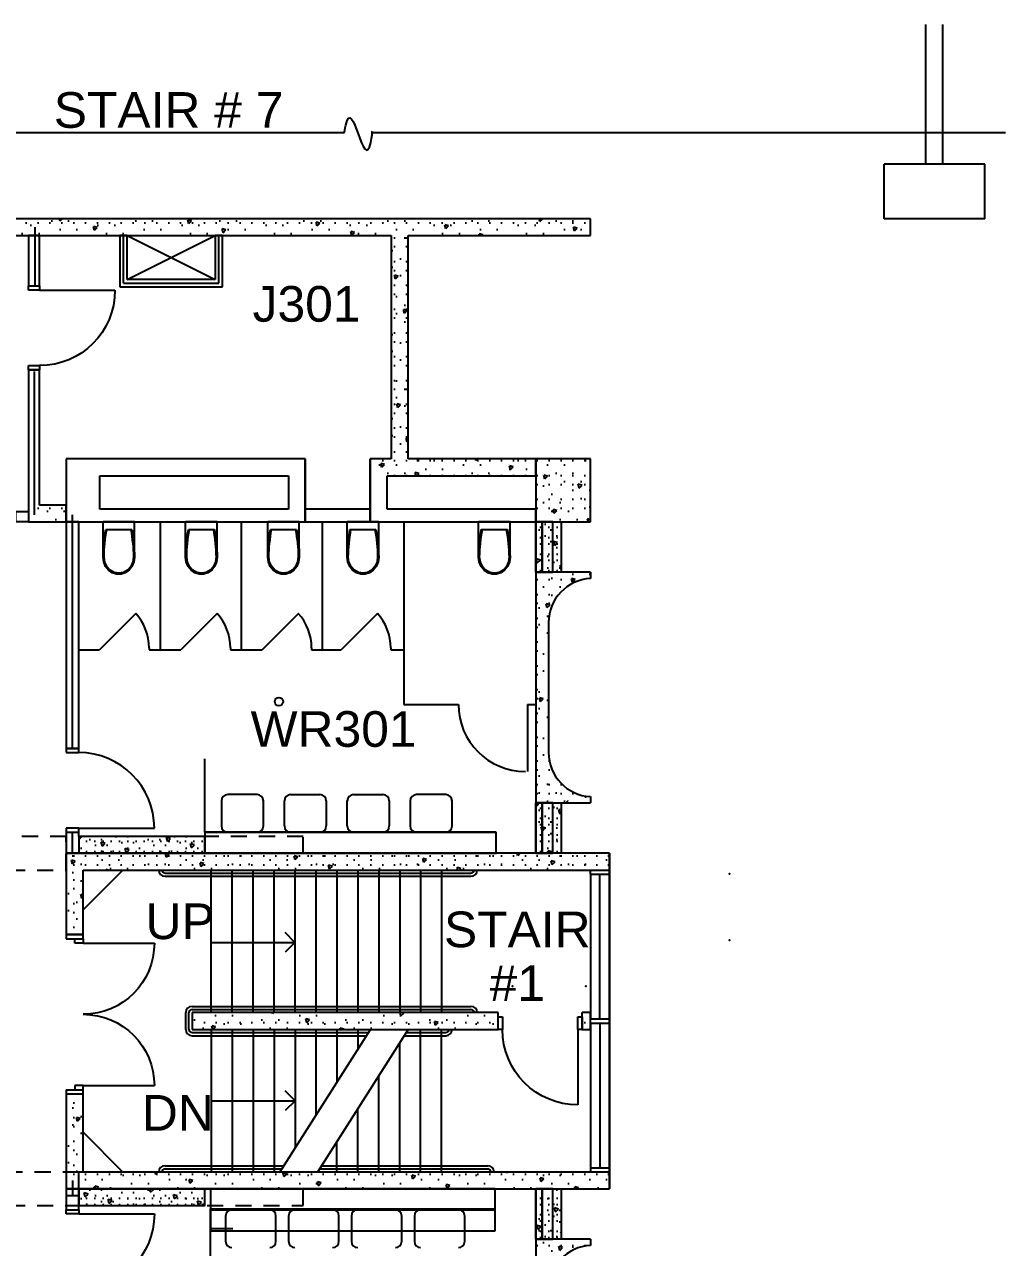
# Model space of a CAD drawing. Header units: inches. Extents: x -627 to 1726, y -404 to 1369.
# Drawn here: x 1258 to 1726, y 785 to 1369 of the extents above; entities that cross this region are included whole.
import ezdxf

# ---------------------------------------------------------------- set-up
doc = ezdxf.new("R2010")
doc.units = ezdxf.units.IN
doc.header["$MEASUREMENT"] = 0
doc.linetypes.add('DASHED 2', pattern=[13.44, 7.68, -5.76])
for name, color, linetype in [('A-DOOR', 4, 'Continuous'), ('A-FLOR-HRAL', 4, 'Continuous'), ('A-FLOR-STRS', 4, 'Continuous'), ('A-GLAZ', 3, 'Continuous'), ('A-PFLR-NOTE', 3, 'Continuous'), ('A-WALL', 5, 'Continuous'), ('A-WALL-EXIST', 7, 'Continuous'), ('A-WALL-JAMB', 6, 'Continuous'), ('A-WALL-OTLN', 6, 'Continuous'), ('A-WALL-PATT', 1, 'Continuous'), ('ArchiCAD', 7, 'Continuous'), ('P-PFIXT-NEW', 7, 'Continuous'), ('P-SANR-EQPM', 5, 'Continuous')]:
    doc.layers.add(name, color=color, linetype=linetype)
doc.styles.add('Arial', font='arial.ttf')
doc.linetypes.add('1 HR RATED', pattern='A,0,[1,BI-31.Shx,S=0.091429,R=0,X=0,Y=0],-14.4,0', length=14.4)
doc.linetypes.add('2 HR RATED', pattern='A,0,[2,BI-31.Shx,S=0.091429,R=0,X=0,Y=0],-14.4,0', length=14.4)
pattern_1 = [(45, (0, 0), (-14.4655, 14.4655), [1.9685, -9.84252]), (45, (-3.057, 11.409), (-14.4655, 14.4655), [1.9685, -9.84252]), (105, (0, 0), (19.76023, 5.29474), [1.9685, -9.84252]), (105, (8.352, 8.352), (19.76023, 5.29474), [1.9685, -9.84252]), (165, (1.392, 1.392), (5.29474, 19.76023), [1.9685, -9.84252]), (165, (9.744, 9.744), (5.29474, 19.76023), [1.9685, -9.84252]), (45, (-1.392, 1.392), (-2.783885, 2.783885), [0, -3.937008, 0, -5.905512]), (90, (-3e-16, 2.784), (-3.937008, 0), [0, -2.952756, 0, -4.92126])]
pattern_2 = [(45, (0, 0), (-20.8303, 20.8303), [1.84252, -15.16535]), (45, (-4.402, 16.428), (-20.8303, 20.8303), [1.84252, -15.16535]), (105, (0, 0), (28.45473, 7.6244), [1.84252, -15.16535]), (105, (12.026, 12.026), (28.45473, 7.6244), [1.84252, -15.16535]), (165, (1.303, 1.303), (7.6244, 28.45473), [1.84252, -15.16535]), (165, (13.33, 13.33), (7.6244, 28.45473), [1.84252, -15.16535]), (45, (-2.0044, 2.0044), (-4.008794, 4.008794), [0, -5.669291, 0, -8.503937]), (90, (-3e-16, 4.009), (-5.669291, 0), [0, -4.251969, 0, -7.086614])]

# ---------------------------------------------------------------- blocks, each defined once
blk = doc.blocks.new('D1 Metal_199')
at = {"color": 0, "linetype": 'ByBlock'}
for p, q in [((18, 0), (18, 36)), ((-18, 0), (-20, 0)), ((-20, 0), (-20, -5.25)), ((-18, -5.25), (-18, 0)), ((20, 0), (18, 0)), ((18, 0), (18, -5.25)), ((20, -5.25), (20, 0)), ((-20, -5.25), (-18, -5.25)), ((18, -5.25), (20, -5.25))]:
    blk.add_line(p, q, dxfattribs=at)
blk.add_arc((18, 0), 36, 90, 180, dxfattribs=at)
blk = doc.blocks.new('WC 1 Symb_1088')
at = {"layer": 'P-PFIXT-NEW', "color": 0, "linetype": 'ByBlock'}
for p, q in [((0, 0), (0, 15)), ((16.8, 15), (0, 15)), ((3.67, 13.71), (3.67, 1.29)), ((16.8, 0), (0, 0))]:
    blk.add_line(p, q, dxfattribs=at)
for points in [[(16.8, 15), (15.15, 14.96), (13.49, 14.89), (11.85, 14.78), (10.2, 14.64), (8.56, 14.46), (6.92, 14.24), (5.29, 13.99), (3.67, 13.71)], [(16.81, 14.51), (15.15, 14.47), (13.5, 14.4), (11.85, 14.29), (10.2, 14.15), (8.56, 13.96), (6.92, 13.75), (5.29, 13.5), (3.67, 13.21)], [(16.68, 0.49), (19.07, 0.8), (21.23, 1.78), (22.95, 3.32), (24.07, 5.27), (24.47, 7.45), (24.11, 9.63), (23.02, 11.6), (21.32, 13.16), (19.18, 14.17), (16.8, 14.51)], [(16.8, 0), (19.11, 0.3), (21.23, 1.19), (23, 2.59), (24.26, 4.38), (24.92, 6.43), (24.92, 8.57), (24.26, 10.62), (23, 12.41), (21.23, 13.81), (19.11, 14.7), (16.8, 15)], [(3.67, 1.79), (5.29, 1.5), (6.92, 1.25), (8.56, 1.04), (10.2, 0.85), (11.85, 0.71), (13.5, 0.6), (15.15, 0.53), (16.81, 0.49)], [(3.67, 1.29), (5.29, 1.01), (6.92, 0.76), (8.56, 0.54), (10.2, 0.36), (11.85, 0.22), (13.49, 0.11), (15.15, 0.04), (16.8, 0)]]:
    blk.add_lwpolyline(points, dxfattribs=at)
blk = doc.blocks.new('D2 Metal_74')
at = {"color": 0, "linetype": 'ByBlock'}
for p, q in [((-34, 0), (-34, 34)), ((34, 0), (34, 34)), ((-36, 0), (-34, 0)), ((-36, -4), (-36, 0)), ((-34, 0), (-34, -4)), ((36, 0), (34, 0)), ((34, 0), (34, -4)), ((36, -4), (36, 0)), ((-34, -4), (-36, -4)), ((34, -4), (36, -4))]:
    blk.add_line(p, q, dxfattribs=at)
for centre, start, end in [((-34, 0), 0, 90), ((34, 0), 90, 180)]:
    blk.add_arc(centre, 34, start, end, dxfattribs=at)
blk = doc.blocks.new('D1 Metal_211')
at = {"color": 0, "linetype": 'ByBlock'}
for p, q in [((18, 0), (18, 36)), ((-18, 0), (-20, 0)), ((-20, 0), (-20, -6)), ((-18, -6), (-18, 0)), ((20, 0), (18, 0)), ((18, 0), (18, -6)), ((20, -6), (20, 0)), ((-20, -6), (-18, -6)), ((18, -6), (20, -6))]:
    blk.add_line(p, q, dxfattribs=at)
blk.add_arc((18, 0), 36, 90, 180, dxfattribs=at)
blk = doc.blocks.new('D1 Metal_388')
at = {"color": 0, "linetype": 'ByBlock'}
for p, q in [((18, 0), (18, 36)), ((-18, 0), (-20, 0)), ((-20, 0), (-20, -6)), ((-18, -6), (-18, 0)), ((20, 0), (18, 0)), ((18, 0), (18, -6)), ((20, -6), (20, 0)), ((-20, -6), (-18, -6)), ((18, -6), (20, -6))]:
    blk.add_line(p, q, dxfattribs=at)
blk.add_arc((18, 0), 36, 90, 180, dxfattribs=at)
blk = doc.blocks.new('D1 Metal_389')
at = {"color": 0, "linetype": 'ByBlock'}
for p, q in [((18, 0), (18, 36)), ((-18, 0), (-20, 0)), ((-20, 0), (-20, -6)), ((-18, -6), (-18, 0)), ((20, 0), (18, 0)), ((18, 0), (18, -6)), ((20, -6), (20, 0)), ((-20, -6), (-18, -6)), ((18, -6), (20, -6))]:
    blk.add_line(p, q, dxfattribs=at)
blk.add_arc((18, 0), 36, 90, 180, dxfattribs=at)

msp = doc.modelspace()

# ---------------------------------------------------------------- hatches: boundary and pattern name
at = {"layer": 'A-WALL-PATT'}
h = msp.add_hatch(dxfattribs=at)
h.set_pattern_fill('LIGHTWEIGHT_CONCRETE', color=256, style=0, pattern_type=2)
h.set_pattern_definition(pattern_2)
h.paths.add_polyline_path([(1225.75, 1275.84), (1225.75, 1267.84), (1527.75, 1267.84), (1527.75, 1275.84)], flags=0)
h = msp.add_hatch(dxfattribs=at)
h.set_pattern_fill('LIGHTWEIGHT_CONCRETE', color=256, style=0, pattern_type=2)
h.set_pattern_definition(pattern_2)
h.paths.add_polyline_path([(1432.75, 1267.84), (1432.75, 1161.34), (1440.75, 1161.34), (1440.75, 1267.84)], flags=0)
h = msp.add_hatch(dxfattribs=at)
h.set_pattern_fill('LIGHTWEIGHT_CONCRETE', color=256, style=0, pattern_type=2)
h.set_pattern_definition(pattern_2)
h.paths.add_polyline_path([(1430.75, 1153.34), (1501.75, 1153.34), (1501.75, 1161.34), (1422.75, 1161.34)], flags=0)
h = msp.add_hatch(dxfattribs=at)
h.set_pattern_fill('LIGHTWEIGHT_CONCRETE', color=256, style=0, pattern_type=2)
h.set_pattern_definition(pattern_2)
h.paths.add_polyline_path([(1527.75, 1131.34), (1527.75, 1161.34), (1501.75, 1161.34), (1501.75, 1131.34)], flags=0)
h = msp.add_hatch(dxfattribs=at)
h.set_pattern_fill('LIGHTWEIGHT_CONCRETE', color=256, style=0, pattern_type=2)
h.set_pattern_definition(pattern_2)
h.paths.add_polyline_path([(1259.73, 1131.34), (1277.75, 1131.34), (1277.75, 1139.34), (1264.98, 1139.34)], flags=0)
h = msp.add_hatch(dxfattribs=at)
h.set_pattern_fill('STRUCTURAL_CONCRETE', color=256, style=0, pattern_type=2)
h.set_pattern_definition(pattern_1)
h.paths.add_polyline_path([(1513.75, 1131.34), (1513.75, 1107.34), (1501.75, 1107.34), (1501.75, 1131.34)], flags=0)
h = msp.add_hatch(dxfattribs=at)
h.set_pattern_fill('LIGHTWEIGHT_CONCRETE', color=256, style=0, pattern_type=2)
h.set_pattern_definition(pattern_2)
h.paths.add_polyline_path([(1527.75, 1000.37), (1527.75, 998.05), (1501.75, 998.05), (1501.75, 1107.34), (1527.75, 1107.34), (1527.75, 1104.32, 0.400329), (1507.75, 1083.34), (1507.75, 1021.34, 0.400329)], flags=0)
h = msp.add_hatch(dxfattribs=at)
h.set_pattern_fill('STRUCTURAL_CONCRETE', color=256, style=0, pattern_type=2)
h.set_pattern_definition(pattern_1)
h.paths.add_polyline_path([(1513.75, 997.34), (1513.75, 973.34), (1501.75, 973.34), (1501.75, 997.34)], flags=0)
h = msp.add_hatch(dxfattribs=at)
h.set_pattern_fill('STRUCTURAL_CONCRETE', color=256, style=0, pattern_type=2)
h.set_pattern_definition(pattern_1)
h.paths.add_polyline_path([(1283.75, 973.34), (1343.75, 973.34), (1343.75, 981.34), (1283.75, 981.34)], flags=0)
h = msp.add_hatch(dxfattribs=at)
h.set_pattern_fill('LIGHTWEIGHT_CONCRETE', color=256, style=0, pattern_type=2)
h.set_pattern_definition(pattern_2)
h.paths.add_polyline_path([(1285.75, 965.34), (1536.75, 965.34), (1536.75, 973.34), (1277.75, 973.34)], flags=0)
h = msp.add_hatch(dxfattribs=at)
h.set_pattern_fill('LIGHTWEIGHT_CONCRETE', color=256, style=0, pattern_type=2)
h.set_pattern_definition(pattern_2)
h.paths.add_polyline_path([(1285.75, 934.54), (1285.75, 965.34), (1277.75, 973.34), (1277.75, 934.54)], flags=0)
h = msp.add_hatch(dxfattribs=at)
h.set_pattern_fill('LIGHTWEIGHT_CONCRETE', color=256, style=0, pattern_type=2)
h.set_pattern_definition(pattern_2)
h.paths.add_polyline_path([(1337.75, 897.35), (1337.75, 889.35), (1483.75, 889.35), (1483.75, 897.35)], flags=0)
h = msp.add_hatch(dxfattribs=at)
h.set_pattern_fill('LIGHTWEIGHT_CONCRETE', color=256, style=0, pattern_type=2)
h.set_pattern_definition(pattern_2)
h.paths.add_polyline_path([(1523.75, 897.35), (1523.75, 889.35), (1527.75, 889.35), (1527.75, 897.35)], flags=0)
h = msp.add_hatch(dxfattribs=at)
h.set_pattern_fill('LIGHTWEIGHT_CONCRETE', color=256, style=0, pattern_type=2)
h.set_pattern_definition(pattern_2)
h.paths.add_polyline_path([(1277.75, 858.54), (1277.75, 813.34), (1285.75, 821.34), (1285.75, 858.54)], flags=0)
h = msp.add_hatch(dxfattribs=at)
h.set_pattern_fill('LIGHTWEIGHT_CONCRETE', color=256, style=0, pattern_type=2)
h.set_pattern_definition(pattern_2)
h.paths.add_polyline_path([(1277.75, 813.34), (1536.75, 813.34), (1536.75, 821.34), (1285.75, 821.34)], flags=0)
h = msp.add_hatch(dxfattribs=at)
h.set_pattern_fill('STRUCTURAL_CONCRETE', color=256, style=0, pattern_type=2)
h.set_pattern_definition(pattern_1)
h.paths.add_polyline_path([(1283.75, 805.34), (1343.75, 805.34), (1343.75, 813.34), (1283.75, 813.34)], flags=0)
h = msp.add_hatch(dxfattribs=at)
h.set_pattern_fill('STRUCTURAL_CONCRETE', color=256, style=0, pattern_type=2)
h.set_pattern_definition(pattern_1)
h.paths.add_polyline_path([(1513.75, 813.34), (1513.75, 789.34), (1501.75, 789.34), (1501.75, 813.34)], flags=0)
h = msp.add_hatch(dxfattribs=at)
h.set_pattern_fill('LIGHTWEIGHT_CONCRETE', color=256, style=0, pattern_type=2)
h.set_pattern_definition(pattern_2)
h.paths.add_polyline_path([(1527.75, 682.37), (1527.75, 679.34), (1501.75, 679.34), (1501.75, 789.34), (1527.75, 789.34), (1527.75, 786.32, 0.400329), (1507.75, 765.34), (1507.75, 703.34, 0.400329)], flags=0)

# ---------------------------------------------------------------- linework, layer by layer
at = {"linetype": 'Continuous'}
for p, q in [((1687.75, 1301.84), (1687.75, 1368.52)), ((1695.75, 1301.84), (1695.75, 1368.52)), ((1020.96, 1317.05), (1410.45, 1317.05)), ((1423.73, 1317.05), (1725.7, 1317.05)), ((1715.75, 1301.84), (1667.75, 1301.84)), ((1667.75, 1275.84), (1667.75, 1301.84)), ((1715.75, 1275.84), (1715.75, 1301.84)), ((1715.75, 1275.84), (1667.75, 1275.84)), ((1306.75, 1246.84), (1348.75, 1267.84)), ((1306.75, 1267.84), (1348.75, 1246.84))]:
    msp.add_line(p, q, dxfattribs=at)
msp.add_open_spline([(1410.45, 1317.05), (1410.45, 1317.05), (1410.66, 1318.77), (1411.03, 1320.47), (1414.33, 1335.54), (1419.62, 1297.08), (1422.96, 1312.19), (1423.55, 1314.88), (1423.73, 1317.63), (1423.73, 1317.63)], degree=3, knots=[0, 0, 0, 0, 1, 1, 1, 2, 2, 2, 3, 3, 3, 3], dxfattribs=at)
at = {"layer": 'A-DOOR', "linetype": 'Continuous'}
for p, q in [((1285.75, 934.54), (1277.75, 934.54)), ((1277.75, 934.54), (1277.75, 932.54)), ((1285.75, 932.54), (1285.75, 934.54)), ((1277.75, 932.54), (1285.75, 932.54)), ((1277.75, 860.54), (1285.75, 860.54)), ((1277.75, 860.54), (1277.75, 858.54)), ((1285.75, 858.54), (1285.75, 860.54))]:
    msp.add_line(p, q, dxfattribs=at)
at = {"layer": 'A-FLOR-HRAL', "linetype": 'Continuous'}
for p, q in [((1324.84, 963.84), (1470.75, 963.84)), ((1324.84, 962.34), (1470.75, 962.34)), ((1337.75, 900.35), (1470.75, 900.35)), ((1337.75, 898.85), (1470.75, 898.85)), ((1334.75, 889.35), (1334.75, 897.35)), ((1336.25, 889.35), (1336.25, 897.35)), ((1337.75, 887.85), (1421.89, 887.85)), ((1439.89, 887.85), (1458.75, 887.85)), ((1337.75, 886.35), (1420.93, 886.35)), ((1438.93, 886.35), (1458.75, 886.35)), ((1324.84, 824.34), (1381.47, 824.34)), ((1324.84, 822.84), (1380.52, 822.84)), ((1398.52, 822.84), (1478.75, 822.84)), ((1399.47, 824.34), (1478.75, 824.34))]:
    msp.add_line(p, q, dxfattribs=at)
for centre, radius, start, end in [((1324.84, 965.35), 3, 180, 270), ((1324.84, 965.35), 1.5, 180, 270), ((1470.75, 965.35), 3, 270, 0), ((1470.75, 965.35), 1.5, 270, 0), ((1337.75, 897.35), 3, 90, 180), ((1337.75, 897.35), 1.5, 90, 180), ((1470.75, 897.35), 3, 0, 90), ((1470.75, 897.35), 1.5, 0, 90), ((1337.75, 889.35), 3, 180, 270), ((1337.75, 889.35), 1.5, 180, 270), ((1458.75, 889.35), 1.5, 270, 0), ((1458.75, 889.35), 3, 270, 0), ((1324.84, 821.34), 3, 90, 180), ((1324.84, 821.34), 1.5, 90, 180), ((1478.75, 821.34), 3, 0, 90), ((1478.75, 821.34), 1.5, 0, 90)]:
    msp.add_arc(centre, radius, start, end, dxfattribs=at)
at = {"layer": 'A-FLOR-STRS', "linetype": 'Continuous'}
for p, q in [((1346.75, 965.34), (1346.75, 897.35)), ((1356.75, 965.34), (1356.75, 897.35)), ((1366.75, 965.34), (1366.75, 897.35)), ((1376.75, 965.34), (1376.75, 897.35)), ((1386.75, 965.34), (1386.75, 897.35)), ((1396.75, 965.34), (1396.75, 897.35)), ((1406.75, 965.34), (1406.75, 897.35)), ((1416.75, 965.34), (1416.75, 897.35)), ((1426.75, 965.34), (1426.75, 897.35)), ((1436.75, 965.34), (1436.75, 897.35)), ((1446.75, 965.34), (1446.75, 897.35)), ((1456.75, 965.34), (1456.75, 897.35)), ((1346.84, 889.35), (1346.84, 821.34)), ((1356.84, 889.35), (1356.84, 821.34)), ((1366.84, 889.35), (1366.84, 821.34)), ((1376.84, 889.35), (1376.84, 821.34)), ((1379.56, 821.34), (1422.84, 889.35)), ((1386.84, 889.35), (1386.84, 832.78)), ((1396.84, 889.35), (1396.84, 848.49)), ((1440.84, 889.35), (1397.56, 821.34)), ((1406.84, 889.35), (1406.84, 864.21)), ((1416.84, 889.35), (1416.84, 879.92)), ((1446.75, 821.34), (1446.75, 889.35)), ((1456.75, 821.34), (1456.75, 889.35)), ((1436.75, 821.34), (1436.75, 882.92)), ((1426.75, 821.34), (1426.75, 867.21)), ((1416.75, 821.34), (1416.75, 851.49)), ((1406.75, 821.34), (1406.75, 835.78))]:
    msp.add_line(p, q, dxfattribs=at)
at = {"layer": 'A-GLAZ', "linetype": 'Continuous'}
for p, q in [((1527.75, 963.34), (1527.75, 894.34)), ((1532.25, 894.34), (1532.25, 963.34)), ((1527.75, 892.34), (1527.75, 823.34)), ((1532.25, 892.34), (1532.25, 823.34))]:
    msp.add_line(p, q, dxfattribs=at)
at = {"layer": 'A-GLAZ'}
for p, q in [((1536.75, 894.34), (1536.75, 963.34)), ((1536.75, 823.34), (1536.75, 892.34))]:
    msp.add_line(p, q, dxfattribs=at)
at = {"layer": 'A-PFLR-NOTE', "linetype": 'Continuous'}
for p, q in [((1386.75, 930.84), (1382.08, 935.51)), ((1346.75, 930.84), (1386.75, 930.84)), ((1386.75, 930.84), (1382.08, 926.18)), ((1386.84, 855.34), (1382.17, 860.01)), ((1346.75, 855.34), (1386.84, 855.34)), ((1386.84, 855.34), (1382.17, 850.68))]:
    msp.add_line(p, q, dxfattribs=at)
at = {"layer": 'A-WALL', "linetype": 'Continuous'}
for p, q in [((1527.75, 1275.84), (1225.75, 1275.84)), ((1527.75, 1267.84), (1527.75, 1275.84)), ((1225.75, 1267.84), (1432.75, 1267.84)), ((1259.73, 1267.84), (1259.73, 1243.84)), ((1264.98, 1243.84), (1264.98, 1267.84)), ((1303.25, 1267.84), (1303.25, 1243.34)), ((1306.75, 1246.84), (1306.75, 1267.84)), ((1348.75, 1267.84), (1348.75, 1246.84)), ((1352.25, 1243.34), (1352.25, 1267.84)), ((1432.75, 1267.84), (1432.75, 1161.34)), ((1440.75, 1161.34), (1440.75, 1267.84)), ((1440.75, 1267.84), (1527.75, 1267.84)), ((1259.73, 1243.84), (1264.98, 1243.84)), ((1303.25, 1243.34), (1352.25, 1243.34)), ((1348.75, 1246.84), (1306.75, 1246.84)), ((1259.73, 1203.84), (1264.98, 1203.84)), ((1259.73, 1203.84), (1259.73, 1131.34)), ((1264.98, 1139.34), (1264.98, 1203.84)), ((1293.75, 1161.34), (1277.75, 1161.34)), ((1277.75, 1161.34), (1277.75, 1131.34)), ((1391.75, 1161.34), (1293.75, 1161.34)), ((1391.75, 1131.34), (1391.75, 1161.34)), ((1391.75, 1161.34), (1391.75, 1131.34)), ((1422.75, 1161.34), (1422.75, 1131.34)), ((1432.75, 1161.34), (1422.75, 1161.34)), ((1422.75, 1131.34), (1422.75, 1161.34)), ((1501.75, 1161.34), (1440.75, 1161.34)), ((1501.75, 1153.34), (1501.75, 1161.34)), ((1527.75, 1161.34), (1501.75, 1161.34)), ((1501.75, 1161.34), (1501.75, 1131.34)), ((1527.75, 1131.34), (1527.75, 1161.34)), ((1293.75, 1137.34), (1293.75, 1153.34)), ((1293.75, 1153.34), (1383.75, 1153.34)), ((1383.75, 1153.34), (1383.75, 1137.34)), ((1430.75, 1137.34), (1430.75, 1153.34)), ((1430.75, 1153.34), (1501.75, 1153.34)), ((1277.75, 1139.34), (1264.98, 1139.34)), ((1277.75, 1131.34), (1277.75, 1139.34)), ((1383.75, 1137.34), (1293.75, 1137.34)), ((1422.75, 1137.34), (1391.75, 1137.34)), ((1391.75, 1137.34), (1391.75, 1131.34)), ((1422.75, 1131.34), (1422.75, 1137.34)), ((1501.75, 1137.34), (1430.75, 1137.34)), ((1501.75, 1131.34), (1501.75, 1137.34)), ((1259.73, 1131.34), (1277.75, 1131.34)), ((1277.75, 1131.34), (1391.75, 1131.34)), ((1283.75, 1131.34), (1277.75, 1131.34)), ((1277.75, 1131.34), (1277.75, 1023.34)), ((1283.75, 1131.34), (1501.75, 1131.34)), ((1283.75, 1023.34), (1283.75, 1131.34)), ((1391.75, 1131.34), (1422.75, 1131.34)), ((1422.75, 1131.34), (1501.75, 1131.34)), ((1501.75, 1131.34), (1527.75, 1131.34)), ((1504.75, 1131.34), (1501.75, 1131.34)), ((1501.75, 1131.34), (1501.75, 1107.34)), ((1504.75, 1107.34), (1504.75, 1131.34)), ((1509.75, 1131.34), (1504.75, 1131.34)), ((1504.75, 1131.34), (1504.75, 1107.34)), ((1509.75, 1107.34), (1509.75, 1131.34)), ((1501.75, 1107.34), (1504.75, 1107.34)), ((1501.75, 1107.34), (1501.75, 997.34)), ((1527.75, 1107.34), (1501.75, 1107.34)), ((1504.75, 1107.34), (1509.75, 1107.34)), ((1527.75, 1107.34), (1527.75, 1104.32)), ((1507.75, 1083.34), (1507.75, 1021.34)), ((1277.75, 1023.34), (1283.75, 1023.34)), ((1283.75, 1023.34), (1277.75, 1023.34)), ((1504.75, 997.34), (1501.75, 997.34)), ((1501.75, 997.34), (1501.75, 973.34)), ((1501.75, 997.34), (1527.75, 997.34)), ((1504.75, 973.34), (1504.75, 997.34)), ((1509.75, 997.34), (1504.75, 997.34)), ((1504.75, 997.34), (1504.75, 973.34)), ((1509.75, 973.34), (1509.75, 997.34)), ((1527.75, 1000.37), (1527.75, 997.34)), ((1277.75, 983.34), (1283.75, 983.34)), ((1277.75, 983.34), (1277.75, 973.34)), ((1283.75, 981.34), (1283.75, 983.34)), ((1482.75, 983.34), (1343.75, 983.34)), ((1343.75, 983.34), (1343.75, 973.34)), ((1482.75, 973.34), (1482.75, 983.34)), ((1536.75, 973.34), (1277.75, 973.34)), ((1277.75, 973.34), (1277.75, 934.54)), ((1343.75, 973.34), (1482.75, 973.34)), ((1501.75, 973.34), (1504.75, 973.34)), ((1504.75, 973.34), (1509.75, 973.34)), ((1536.75, 973.34), (1536.75, 813.34)), ((1285.75, 965.34), (1536.75, 965.34)), ((1285.75, 934.54), (1285.75, 965.34)), ((1285.75, 946.34), (1304.75, 965.34)), ((1277.75, 934.54), (1285.75, 934.54)), ((1483.75, 897.35), (1337.75, 897.35)), ((1483.75, 889.35), (1483.75, 897.35)), ((1523.75, 889.35), (1523.75, 897.35)), ((1527.75, 897.35), (1523.75, 897.35)), ((1337.75, 889.35), (1483.75, 889.35)), ((1523.75, 889.35), (1527.75, 889.35)), ((1277.75, 858.54), (1277.75, 813.34)), ((1285.75, 858.54), (1277.75, 858.54)), ((1285.75, 821.34), (1285.75, 858.54)), ((1285.75, 840.34), (1304.75, 821.34)), ((1283.75, 803.34), (1283.75, 821.34)), ((1536.75, 821.34), (1285.75, 821.34)), ((1536.75, 813.34), (1536.75, 821.34)), ((1277.75, 813.34), (1277.75, 810.19)), ((1277.75, 813.34), (1536.75, 813.34)), ((1283.75, 813.34), (1277.75, 813.34)), ((1277.75, 813.34), (1277.75, 810.19)), ((1346.53, 813.34), (1346.53, 803.34)), ((1482.25, 803.34), (1482.25, 813.34)), ((1501.75, 813.34), (1501.75, 789.34)), ((1504.75, 813.34), (1501.75, 813.34)), ((1504.75, 813.34), (1504.75, 789.34)), ((1509.75, 813.34), (1504.75, 813.34)), ((1509.75, 789.34), (1509.75, 813.34)), ((1277.75, 810.19), (1283.75, 810.19)), ((1277.75, 810.19), (1283.75, 810.19)), ((1277.75, 805.34), (1277.75, 803.34)), ((1346.53, 803.84), (1482.25, 803.84)), ((1482.25, 803.34), (1346.53, 803.34)), ((1346.53, 803.34), (1482.25, 803.34)), ((1482.25, 793.34), (1482.25, 803.34)), ((1527.75, 789.34), (1501.75, 789.34)), ((1501.75, 789.34), (1501.75, 679.34)), ((1527.75, 789.34), (1527.75, 786.32))]:
    msp.add_line(p, q, dxfattribs=at)
at = {"layer": 'A-WALL', "linetype": 'DASHED 2'}
for p, q in [((1277.75, 973.34), (1390.75, 973.34)), ((1390.75, 813.34), (1277.75, 813.34)), ((1277.75, 813.34), (1277.75, 805.34))]:
    msp.add_line(p, q, dxfattribs=at)
at = {"layer": 'A-WALL', "linetype": 'Continuous'}
msp.add_lwpolyline([(1259.73, 1131.34), (1253.73, 1131.34), (1253.73, 1136.34), (1259.73, 1136.34)], dxfattribs=at)
for points in [[(1513.75, 1131.34), (1513.75, 1107.34), (1501.75, 1107.34), (1501.75, 1131.34)], [(1513.75, 997.34), (1513.75, 973.34), (1501.75, 973.34), (1501.75, 997.34)], [(1283.75, 973.34), (1343.75, 973.34), (1343.75, 981.34), (1283.75, 981.34)], [(1283.75, 805.34), (1343.75, 805.34), (1343.75, 813.34), (1283.75, 813.34)], [(1513.75, 813.34), (1513.75, 789.34), (1501.75, 789.34), (1501.75, 813.34)]]:
    msp.add_lwpolyline(points, close=True, dxfattribs=at)
for centre, start, end in [((1528.75, 1083.34), 92.7294, 180), ((1528.75, 1021.34), 180, 267.2706), ((1528.75, 765.34), 92.7294, 180)]:
    msp.add_arc(centre, 21, start, end, dxfattribs=at)
at = {"layer": 'A-WALL-EXIST', "linetype": 'Continuous'}
for p, q in [((1264.98, 1267.84), (1259.73, 1267.84)), ((1306.75, 1267.84), (1303.25, 1267.84)), ((1352.25, 1267.84), (1348.75, 1267.84)), ((1536.75, 965.34), (1536.75, 973.34)), ((1337.75, 897.35), (1337.75, 889.35)), ((1527.75, 894.34), (1527.75, 897.35)), ((1527.75, 889.35), (1527.75, 892.34)), ((1283.75, 813.34), (1277.75, 813.34)), ((1283.75, 810.19), (1283.75, 813.34)), ((1283.75, 810.19), (1283.75, 813.34)), ((1482.25, 813.34), (1346.53, 813.34)), ((1504.75, 789.34), (1504.75, 813.34)), ((1277.75, 803.34), (1283.75, 803.34)), ((1501.75, 789.34), (1504.75, 789.34)), ((1504.75, 789.34), (1509.75, 789.34))]:
    msp.add_line(p, q, dxfattribs=at)
at = {"layer": 'A-WALL-JAMB'}
for p, q in [((1527.75, 963.34), (1527.75, 965.34)), ((1536.75, 963.34), (1536.75, 965.34)), ((1527.75, 892.34), (1527.75, 894.34)), ((1536.75, 892.34), (1536.75, 894.34)), ((1527.75, 823.34), (1527.75, 821.34)), ((1536.75, 821.34), (1536.75, 823.34))]:
    msp.add_line(p, q, dxfattribs=at)
at = {"layer": 'A-WALL-JAMB', "linetype": 'Continuous'}
for p, q in [((1527.75, 963.34), (1536.75, 963.34)), ((1527.75, 894.34), (1536.75, 894.34)), ((1527.75, 892.34), (1536.75, 892.34)), ((1527.75, 823.34), (1536.75, 823.34))]:
    msp.add_line(p, q, dxfattribs=at)
at = {"layer": 'A-WALL-OTLN', "linetype": 'DASHED 2'}
for p, q in [((1277.75, 981.34), (1169.75, 981.34)), ((1277.75, 965.34), (1277.75, 981.34)), ((1390.75, 981.34), (1283.75, 981.34)), ((1390.75, 973.34), (1390.75, 981.34)), ((1169.75, 965.34), (1277.75, 965.34)), ((1283.75, 821.34), (1169.75, 821.34)), ((1390.75, 805.34), (1390.75, 813.34)), ((1169.75, 805.34), (1277.75, 805.34)), ((1277.75, 805.34), (1390.75, 805.34))]:
    msp.add_line(p, q, dxfattribs=at)
at = {"layer": 'A-WALL-PATT', "linetype": '1 HR RATED'}
for p, q in [((1262.89, 1243.84), (1262.89, 1271.84)), ((1262.48, 1203.01), (1262.48, 1134.74)), ((1280.75, 1023.34), (1280.75, 1134.74)), ((1280.75, 973.34), (1280.75, 983.34)), ((1285.75, 821.34), (1277.75, 821.34)), ((1280.85, 810.19), (1280.85, 817.34))]:
    msp.add_line(p, q, dxfattribs=at)
at = {"layer": 'A-WALL-PATT', "linetype": '2 HR RATED'}
for p, q in [((1305, 1245.09), (1305, 1267.84)), ((1350.5, 1245.09), (1350.5, 1267.84)), ((1305, 1245.09), (1350.5, 1245.09))]:
    msp.add_line(p, q, dxfattribs=at)
at = {"layer": 'ArchiCAD'}
for p in [(1594.04, 963.54), (1594.04, 931.9), (1490.5, 909.91), (1525.47, 909.91)]:
    msp.add_point(p, dxfattribs=at)
at = {"layer": 'P-PFIXT-NEW', "linetype": 'Continuous'}
for p, q in [((1354.75, 983.34), (1368.75, 983.34)), ((1398.75, 983.34), (1384.75, 983.34)), ((1428.75, 983.34), (1414.75, 983.34)), ((1444.75, 983.34), (1458.75, 983.34)), ((1374.75, 803.34), (1356.75, 803.34)), ((1404.75, 803.34), (1386.75, 803.34)), ((1434.75, 803.34), (1416.75, 803.34)), ((1464.75, 803.34), (1446.75, 803.34))]:
    msp.add_line(p, q, dxfattribs=at)
at = {"layer": 'P-SANR-EQPM', "linetype": 'Continuous'}
for p, q in [((1322.5, 1131.34), (1322.5, 1070.34)), ((1322.5, 1131.34), (1322.5, 1070.34)), ((1361.25, 1070.34), (1361.25, 1131.34)), ((1361.25, 1070.34), (1361.25, 1131.34)), ((1400, 1070.34), (1400, 1131.34)), ((1438.75, 1131.34), (1438.75, 1044.34)), ((1310.93, 1087.61), (1293.66, 1070.34)), ((1310.93, 1087.61), (1293.66, 1070.34)), ((1349.68, 1087.61), (1332.41, 1070.34)), ((1349.68, 1087.61), (1332.41, 1070.34)), ((1388.43, 1087.61), (1371.16, 1070.34)), ((1388.43, 1087.61), (1371.16, 1070.34)), ((1426.18, 1087.61), (1408.91, 1070.34)), ((1283.75, 1070.34), (1293.66, 1070.34)), ((1283.75, 1070.34), (1293.66, 1070.34)), ((1317.25, 1071.34), (1317.25, 1070.34)), ((1317.25, 1071.34), (1317.25, 1070.34)), ((1317.25, 1070.34), (1332.41, 1070.34)), ((1317.25, 1070.34), (1332.41, 1070.34)), ((1322.5, 1070.34), (1332.41, 1070.34)), ((1322.5, 1070.34), (1332.41, 1070.34)), ((1356, 1071.34), (1356, 1070.34)), ((1356, 1071.34), (1356, 1070.34)), ((1356, 1070.34), (1371.16, 1070.34)), ((1356, 1070.34), (1371.16, 1070.34)), ((1394.75, 1071.34), (1394.75, 1070.34)), ((1394.75, 1071.34), (1394.75, 1070.34)), ((1394.75, 1070.34), (1400, 1070.34)), ((1394.75, 1070.34), (1398.25, 1070.34)), ((1400, 1070.34), (1408.91, 1070.34)), ((1432.5, 1071.34), (1432.5, 1070.34)), ((1432.5, 1070.34), (1438.75, 1070.34)), ((1438.75, 1044.34), (1464.75, 1044.34)), ((1497.75, 1044.34), (1501.75, 1044.34)), ((1497.75, 1044.34), (1497.75, 1012.34)), ((1343.75, 985.34), (1343.75, 1018.34)), ((1343.75, 983.34), (1343.75, 1016.34)), ((1351.75, 998.34), (1351.75, 986.34)), ((1368.75, 1001.34), (1354.75, 1001.34)), ((1371.75, 986.34), (1371.75, 998.34)), ((1381.75, 986.34), (1381.75, 998.34)), ((1384.75, 1001.34), (1398.75, 1001.34)), ((1401.75, 998.34), (1401.75, 986.34)), ((1411.75, 986.34), (1411.75, 998.34)), ((1414.75, 1001.34), (1428.75, 1001.34)), ((1431.75, 998.34), (1431.75, 986.34)), ((1441.75, 998.34), (1441.75, 986.34)), ((1458.75, 1001.34), (1444.75, 1001.34)), ((1461.75, 986.34), (1461.75, 998.34)), ((1343.75, 983.34), (1482.75, 983.34)), ((1346.53, 762.34), (1346.53, 803.84)), ((1346.53, 803.34), (1346.53, 793.34)), ((1353.75, 800.34), (1353.75, 788.34)), ((1377.75, 788.34), (1377.75, 800.34)), ((1383.75, 800.34), (1383.75, 788.34)), ((1407.75, 788.34), (1407.75, 800.34)), ((1413.75, 800.34), (1413.75, 788.34)), ((1437.75, 788.34), (1437.75, 800.34)), ((1443.75, 800.34), (1443.75, 788.34)), ((1467.75, 788.34), (1467.75, 800.34)), ((1357.25, 794.34), (1346.53, 794.34)), ((1346.53, 793.34), (1482.25, 793.34))]:
    msp.add_line(p, q, dxfattribs=at)
msp.add_circle((1379.15, 1045.64), 2, dxfattribs=at)
for centre, radius, start, end in [((1293.25, 1071.34), 24, 0, 42.61198), ((1293.25, 1071.34), 24, 0, 42.61198), ((1332, 1071.34), 24, 0, 42.61198), ((1332, 1071.34), 24, 0, 42.61198), ((1370.75, 1071.34), 24, 0, 42.61198), ((1370.75, 1071.34), 24, 0, 42.61198), ((1370.75, 1071.34), 24, 0, 42.61198), ((1370.75, 1071.34), 24, 0, 42.61198), ((1408.5, 1071.34), 24, 0, 42.61198), ((1408.5, 1071.34), 24, 0, 42.61198), ((1496.75, 1044.34), 32, 540, 630), ((1354.75, 998.34), 3, 450, 180), ((1368.75, 998.34), 3, 360, 450), ((1384.75, 998.34), 3, 90, 180), ((1398.75, 998.34), 3, 0, 90), ((1414.75, 998.34), 3, 90, 180), ((1428.75, 998.34), 3, 0, 90), ((1444.75, 998.34), 3, 450, 180), ((1458.75, 998.34), 3, 360, 450), ((1354.75, 986.34), 3, 180, 270), ((1368.75, 986.34), 3, 270, 360), ((1384.75, 986.34), 3, 180, 270), ((1398.75, 986.34), 3, 270, 0), ((1414.75, 986.34), 3, 180, 270), ((1428.75, 986.34), 3, 270, 0), ((1444.75, 986.34), 3, 180, 270), ((1458.75, 986.34), 3, 270, 360), ((1356.75, 800.34), 3, 90, 180), ((1374.75, 800.34), 3, 0, 90), ((1386.75, 800.34), 3, 90, 180), ((1404.75, 800.34), 3, 0, 90), ((1416.75, 800.34), 3, 90, 180), ((1434.75, 800.34), 3, 0, 90), ((1446.75, 800.34), 3, 90, 180), ((1464.75, 800.34), 3, 0, 90), ((1356.75, 788.34), 3, 180, 270), ((1374.75, 788.34), 3, 270, 0), ((1386.75, 788.34), 3, 180, 270), ((1404.75, 788.34), 3, 270, 0), ((1416.75, 788.34), 3, 180, 270), ((1434.75, 788.34), 3, 270, 0), ((1446.75, 788.34), 3, 180, 270), ((1464.75, 788.34), 3, 270, 0)]:
    msp.add_arc(centre, radius, start, end, dxfattribs=at)

# ---------------------------------------------------------------- block references
at = {"layer": 'A-DOOR', "linetype": 'Continuous', "xscale": -1}
for name, p, rotation in [('D1 Metal_199', (1264.98, 1223.84), 270), ('D2 Metal_74', (1285.75, 896.54), 270), ('D1 Metal_211', (1503.75, 889.35), 180), ('D1 Metal_388', (1283.75, 783.34), 269.9999999999985)]:
    msp.add_blockref(name, p, dxfattribs=dict(at, rotation=rotation))
at = {"layer": 'A-DOOR', "linetype": 'Continuous', "rotation": 270}
msp.add_blockref('D1 Metal_389', (1283.75, 1003.34), dxfattribs=at)
at = {"layer": 'P-SANR-EQPM', "linetype": 'Continuous', "xscale": -1, "rotation": 90}
for p in [(1310.28, 1131.34), (1349.68, 1131.34), (1388.87, 1131.34), (1426.74, 1131.34), (1489.4, 1131.34)]:
    msp.add_blockref('WC 1 Symb_1088', p, dxfattribs=at)

# ---------------------------------------------------------------- texts
at = {"layer": 'A-PFLR-NOTE', "char_height": 17, "style": 'Arial'}
for s, insert, attachment_point in [('STAIR # 7', (1326.56, 1327.62), 5), ('\\A1;{\\fArial|b0|i0|c0|p34;UP}', (1315.55, 940.79), 4), ('\\A1;{\\fArial|b0|i0|c0|p34;DN}', (1313.81, 849.57), 4)]:
    msp.add_mtext(s, dxfattribs=dict(at, insert=insert, attachment_point=attachment_point))
at = {"layer": 'A-PFLR-NOTE', "char_height": 17, "attachment_point": 5, "style": 'Arial'}
for s, insert, line_spacing_factor in [('J301', (1392.35, 1235.18), 0.920735), ('WR301', (1405.23, 1032.47), 0.919238)]:
    msp.add_mtext(s, dxfattribs=dict(at, insert=insert, line_spacing_factor=line_spacing_factor))
at = {"layer": 'A-PFLR-NOTE', "insert": (1492.85, 924.22), "char_height": 17, "width": 58.1569, "attachment_point": 5, "line_spacing_factor": 0.905147, "style": 'Arial'}
msp.add_mtext('STAIR #1', dxfattribs=at)

doc.saveas('drawing.dxf')
